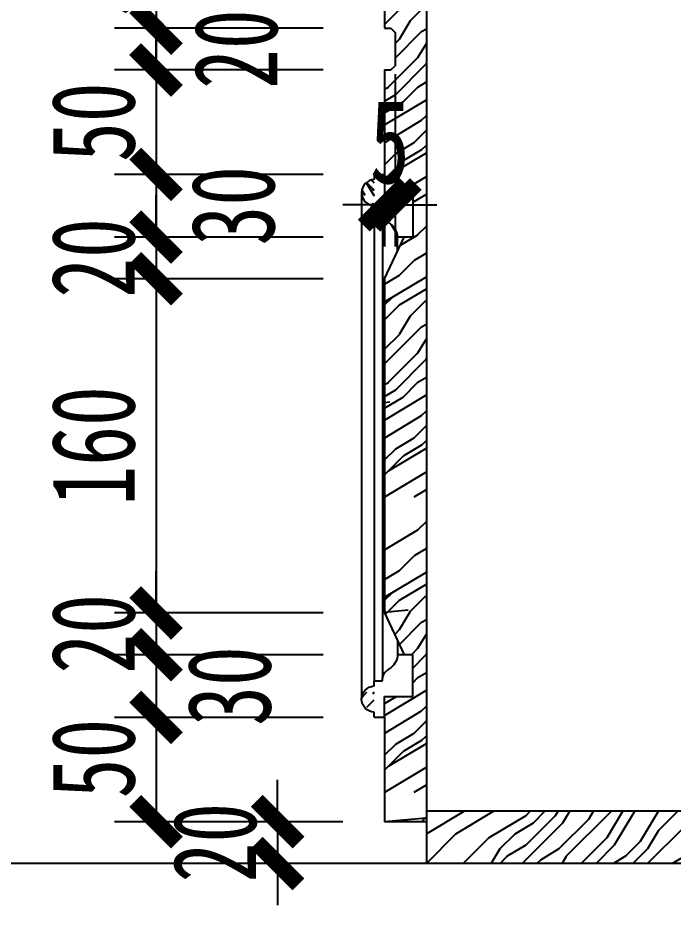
# Model space of a CAD drawing. Header units: millimetres. Extents: x 3111864 to 3154170, y -3068724 to -3044687.
# Drawn here: x 3122043.7 to 3122358, y -3061492.6 to -3061059.7 of the extents above; entities that cross this region are included whole.
import ezdxf

# ---------------------------------------------------------------- set-up
doc = ezdxf.new("R2010")
doc.units = ezdxf.units.MM
doc.header["$LTSCALE"] = 500
doc.header["$MEASUREMENT"] = 0
doc.header["$PDMODE"] = 2
doc.linetypes.add('AUDIT_D_050706142524-0', pattern=[0])
doc.layers.get('0').update_dxf_attribs({"linetype": 'CONTINUOUS'})
doc.layers.get('DEFPOINTS').update_dxf_attribs({"linetype": 'CONTINUOUS'})
for name, color, linetype in [('D-节点填充', 250, 'CONTINUOUS'), ('D-节点尺寸', 5, 'CONTINUOUS'), ('D-造型粗线', 4, 'CONTINUOUS'), ('D-造型细线', 146, 'CONTINUOUS'), ('E-立面造型线', 3, 'CONTINUOUS'), ('IDT-35Heavy', 100, 'CONTINUOUS'), ('IDT-HATCH', 250, 'AUDIT_D_050706142524-0'), ('W-尺寸', 5, 'CONTINUOUS')]:
    doc.layers.add(name, color=color, linetype=linetype)
doc.layers.add('DEFPOINTS(视图框)', color=250, linetype='CONTINUOUS', plot=False)
doc.styles.add('DIM', font='SimSun.ttf', dxfattribs={"width": 0.7})
doc.dimstyles.new('20', dxfattribs={"dimscale": 20, "dimtxt": 2, "dimasz": 1, "dimexe": 1, "dimexo": 1, "dimgap": 0.5, "dimtad": 1, "dimdec": 0, "dimzin": 0, "dimdsep": 46, "dimtxsty": 'DIM', "dimblk": 'ARCHTICK', "dimcen": 0, "dimclrd": 5, "dimclre": 5, "dimclrt": 35, "dimadec": 0, "dimazin": 0, "dimtfac": 0.5, "dimtdec": 0, "dimtix": 1, "dimtmove": 2, "dimatfit": 2, "dimldrblk": 'A', "dimfxl": 0, "dimtolj": 1, "dimtzin": 0, "dimlwd": -1, "dimlwe": -1, "dimarcsym": 0})

# ---------------------------------------------------------------- blocks, each defined once
blk = doc.blocks.new('mx11')
at = {"layer": 'IDT-HATCH'}
h = blk.add_hatch(dxfattribs=at)
h.set_pattern_fill('木纹02', color=256, scale=25, angle=45, style=0, pattern_type=2)
h.set_pattern_definition([(225, (-100996.08, -23599.03), (35.35534, -35.35534), [10, -15, 5, -20]), (225, (-101019.946, -23624.664), (35.35534, -35.35534), [10, -40]), (225, (-101014.643, -23622.897), (35.35534, -35.35534), [5, -45]), (225, (-100994.313, -23604.335), (35.35534, -35.35534), [2.5, -35, 2.5, -10]), (225, (-101004.92, -23618.477), (35.35534, -35.35534), [10, -15, 2.5, -22.5]), (225, (-100995.197, -23610.52), (35.35534, -35.35534), [7.5, -42.5]), (225, (-101003.15, -23620.245), (35.35534, -35.35534), [15, -35]), (225, (-100991.66, -23610.52), (35.35534, -35.35534), [10, -40]), (225, (-101004.92, -23625.55), (35.35534, -35.35534), [25, -25]), (225, (-100992.546, -23616.71), (35.35534, -35.35534), [5, -15, 10, -20]), (225, (-101016.41, -23642.34), (35.35534, -35.35534), [10, -40]), (225, (-101008.455, -23636.155), (35.35534, -35.35534), [5, -45]), (225, (-101000.5, -23629.97), (35.35534, -35.35534), [5, -45]), (225, (-100981.94, -23613.174), (35.35534, -35.35534), [10, -40]), (225, (-100998.733, -23631.735), (35.35534, -35.35534), [10, -40]), (225, (-100996.965, -23633.503), (35.35534, -35.35534), [10, -10, 10, -20]), (225, (-100988.126, -23628.2), (35.35534, -35.35534), [5, -25, 10, -10]), (225, (-100994.313, -23636.155), (35.35534, -35.35534), [15, -35]), (225, (-100992.546, -23637.923), (35.35534, -35.35534), [10, -40]), (225, (-100977.52, -23624.664), (35.35534, -35.35534), [15, -20, 5, -10]), (225, (-100975.75, -23626.43), (35.35534, -35.35534), [25, -25]), (225, (-100996.08, -23648.53), (35.35534, -35.35534), [5, -45]), (225, (-100984.59, -23638.807), (35.35534, -35.35534), [10, -40]), (225, (-100976.636, -23632.62), (35.35534, -35.35534), [5, -20, 5, -20]), (225, (-100972.216, -23629.97), (35.35534, -35.35534), [5, -15, 10, -20]), (225, (-100978.403, -23637.923), (35.35534, -35.35534), [5, -25, 5, -15]), (225, (-100984.59, -23645.88), (35.35534, -35.35534), [15, -35]), (225, (-100968.68, -23633.503), (35.35534, -35.35534), [10, -40]), (225, (-100985.475, -23652.065), (35.35534, -35.35534), [5, -45]), (225, (-100991.66, -23660.02), (35.35534, -35.35534), [5, -45]), (239.0362, (-101018.178, -23626.432), (-35.3553605, -35.3553154), [5.15, -201.005275]), (239.0362, (-101013.759, -23637.923), (-35.3553605, -35.3553154), [5.15, -201.005275]), (239.0362, (-100989.01, -23655.6), (-35.3553605, -35.3553154), [5.15, -201.005275]), (239.0362, (-100991.662, -23631.735), (-35.3553605, -35.3553154), [5.15, -201.005275]), (239.0362, (-100993.43, -23644.11), (-35.3553605, -35.3553154), [5.15, -201.005275]), (239.0362, (-100999.617, -23644.994), (-35.3553605, -35.3553154), [5.15, -201.005275]), (239.0362, (-100975.752, -23633.503), (-35.3553605, -35.3553154), [5.15, -201.005275]), (239.0362, (-100991.662, -23645.878), (-35.3553605, -35.3553154), [5.15, -201.005275]), (239.0362, (-101011.991, -23639.69), (-35.3553605, -35.3553154), [10.3, -195.855275]), (239.0362, (-101005.804, -23638.807), (-35.3553605, -35.3553154), [10.3, -195.855275]), (239.0362, (-101004.036, -23640.574), (-35.3553605, -35.3553154), [10.3, -195.855275]), (30.9638, (-101004.92, -23618.477), (35.3553154, 35.3553605), [5.15, -10.3, 5.15, -185.555275]), (30.9638, (-100992.546, -23616.71), (35.3553154, 35.3553605), [5.15, -201.005275]), (30.9638, (-100976.636, -23632.619), (35.3553154, 35.3553605), [10.3, -195.855275]), (59.0362, (-101019.946, -23624.664), (35.3553605, 35.3553154), [5.15, -201.005275]), (210.9638, (-101027.017, -23631.735), (-35.3553154, -35.3553605), [5.15, -201.005275]), (210.9638, (-101004.036, -23633.503), (-35.3553154, -35.3553605), [5.15, -201.005275]), (210.9638, (-101004.92, -23646.762), (-35.3553154, -35.3553605), [5.15, -201.005275]), (210.9638, (-100988.126, -23635.271), (-35.3553154, -35.3553605), [5.15, -201.005275]), (210.9638, (-100980.171, -23636.155), (-35.3553154, -35.3553605), [5.15, -201.005275]), (210.9638, (-100981.939, -23641.458), (-35.3553154, -35.3553605), [5.15, -201.005275]), (210.9638, (-100988.126, -23635.271), (-35.3553154, -35.3553605), [5.15, -201.005275]), (210.9638, (-100993.43, -23651.181), (-35.3553154, -35.3553605), [20.6, -185.555275]), (210.9638, (-100996.081, -23606.103), (-35.3553154, -35.3553605), [20.6, -185.555275]), (210.9638, (-100996.965, -23612.29), (-35.3553154, -35.3553605), [20.6, -185.555275]), (210.9638, (-100998.733, -23617.593), (-35.3553154, -35.3553605), [5.15, -10.3, 10.3, -180.405275]), (210.9638, (-100996.081, -23620.245), (-35.3553154, -35.3553605), [10.3, -10.3, 10.3, -175.255275]), (210.9638, (-100989.01, -23620.245), (-35.3553154, -35.3553605), [20.6, -185.555275]), (210.9638, (-100982.823, -23619.361), (-35.3553154, -35.3553605), [20.6, -185.555275]), (210.9638, (-100981.055, -23621.129), (-35.3553154, -35.3553605), [20.6, -185.555275]), (210.9638, (-100995.197, -23656.484), (-35.3553154, -35.3553605), [5.15, -201.005275]), (210.9638, (-100995.197, -23663.555), (-35.3553154, -35.3553605), [10.3, -195.855275]), (210.9638, (-100975.752, -23640.574), (-35.3553154, -35.3553605), [10.3, -195.855275]), (210.9638, (-101003.152, -23606.103), (-35.3553154, -35.3553605), [20.6, -185.555275]), (210.9638, (-100999.617, -23652.065), (-35.3553154, -35.3553605), [15.45, -190.705275]), (210.9638, (-101005.804, -23652.949), (-35.3553154, -35.3553605), [30.9, -175.255275])])
edge = h.paths.add_edge_path()
edge.add_line((0, 12.62), (0, -0.88))
edge = h.paths.add_edge_path()
edge.add_arc((-8.31, 8.5), 5.15, 94.9244, 139.3329, ccw=False)
edge = h.paths.add_edge_path()
edge.add_line((0, -0.87), (-20, -0.87))
edge = h.paths.add_edge_path(flags=16)
edge.add_line((-19.16, 6.49), (-20, 6.41))
edge = h.paths.add_edge_path()
edge.add_line((-20, -0.87), (-20, 6.41))
edge = h.paths.add_edge_path()
edge.add_arc((-20.34, 14.67), 8.27, 272.3636, 326.2669, ccw=False)
edge = h.paths.add_edge_path()
edge.add_arc((38.65, -25.49), 63.1, 143.7126, 145.6801)
edge = h.paths.add_edge_path()
edge.add_line((10, 12.62), (0, 12.62))
edge = h.paths.add_edge_path()
edge.add_arc((1.25, 17.37), 6.26, 2.3388, 177.6612, ccw=False)
edge = h.paths.add_edge_path()
edge.add_line((-5, 17.62), (-8.75, 17.62))
edge = h.paths.add_edge_path()
edge.add_line((-8.75, 17.62), (-8.75, 13.62))
edge = h.paths.add_edge_path()
edge.add_line((10, 17.62), (10, 12.62))
edge = h.paths.add_edge_path()
edge.add_line((10, 17.62), (7.5, 17.62))
at = {"layer": 'IDT-35Heavy'}
for p, q in [((-5, 17.62), (-7.5, 17.62)), ((-7.5, 17.62), (-7.5, 13.62)), ((10, 17.62), (7.5, 17.62)), ((10, 17.62), (10, 12.62)), ((0, 12.62), (0, -0.87)), ((10, 12.62), (0, 12.62)), ((-20, -0.87), (-20, 6.41)), ((0, -0.87), (-20, -0.87))]:
    blk.add_line(p, q, dxfattribs=at)
for centre, radius, start, end in [((1.25, 17.37), 6.26, 2.3383, 177.6617), ((-7.9, 7.63), 6.01, 86.2037, 139.2096), ((-20.33, 14.7), 8.29, 272.2828, 320.4186), ((-95.05, 67.48), 99.75, 324.4029, 325.8996)]:
    blk.add_arc(centre, radius, start, end, dxfattribs=at)
blk = doc.blocks.new('_ArchTick')
at = {"color": 0, "linetype": 'ByBlock', "const_width": 0.4}
blk.add_lwpolyline([(-0.5, -0.5), (0.5, 0.5)], dxfattribs=at)
blk = doc.blocks.new('*D1254')
at = {"layer": 'DEFPOINTS', "color": 0, "ltscale": 0.15}
for p in [(3122071.94, -3059014.58), (3121933.26, -3061464.58), (3122071.94, -3061464.58)]:
    blk.add_point(p, dxfattribs=at)
at = {"layer": 'W-尺寸', "color": 5, "ltscale": 0.15}
for p, q in [((3122013.26, -3059014.58), (3121913.26, -3059014.58)), ((3121933.26, -3059014.58), (3121933.26, -3061464.58)), ((3122013.26, -3061464.58), (3121913.26, -3061464.58))]:
    blk.add_line(p, q, dxfattribs=at)
at = {"layer": 'W-尺寸', "color": 5, "ltscale": 0.15, "xscale": 20, "yscale": 20, "zscale": 20}
for p, rotation in [((3121933.26, -3059014.58), 90), ((3121933.26, -3061464.58), 270)]:
    blk.add_blockref('_ArchTick', p, dxfattribs=dict(at, rotation=rotation))
at = {"layer": 'W-尺寸', "color": 35, "ltscale": 0.15, "insert": (3121903.26, -3060239.58), "char_height": 40, "attachment_point": 5, "rotation": 90, "style": 'DIM'}
blk.add_mtext('\\A1;2450', dxfattribs=at)
blk = doc.blocks.new('A')
for p, q in [((-1.435, 1.148), (-1.09, 1.437)), ((-1.09, 1.437), (0, 0)), ((-1.435, 1.148), (-0.369, 0)), ((-0.369, 0), (-2.127, 0)), ((-1.435, -1.148), (-0.369, 0)), ((-1.09, -1.437), (0, 0)), ((-1.435, -1.148), (-1.09, -1.437))]:
    blk.add_line(p, q)
for points in [[(-1.435, 1.148), (-1.09, 1.437), (-0.369, 0), (0, 0)], [(-1.435, -1.148), (-1.09, -1.437), (-0.369, 0), (0, 0)]]:
    blk.add_solid(points)
blk = doc.blocks.new('*D1278')
at = {"layer": 'D-节点尺寸', "color": 5, "ltscale": 0.15}
for p, q in [((3122109.86, -3061014.58), (3122109.86, -3060994.58)), ((3122189.86, -3061014.58), (3122089.86, -3061014.58)), ((3122109.86, -3061014.58), (3122109.86, -3061064.58)), ((3122189.86, -3061064.58), (3122089.86, -3061064.58)), ((3122109.86, -3061064.58), (3122109.86, -3061084.58))]:
    blk.add_line(p, q, dxfattribs=at)
at = {"layer": 'DEFPOINTS', "color": 0, "ltscale": 0.15}
for p in [(3122219.36, -3061014.58), (3122109.86, -3061064.58), (3122219.36, -3061064.58)]:
    blk.add_point(p, dxfattribs=at)
at = {"layer": 'D-节点尺寸', "color": 5, "ltscale": 0.15, "xscale": 20, "yscale": 20, "zscale": 20}
for p, rotation in [((3122109.86, -3061014.58), 270), ((3122109.86, -3061064.58), 90)]:
    blk.add_blockref('_ArchTick', p, dxfattribs=dict(at, rotation=rotation))
at = {"layer": 'D-节点尺寸', "color": 35, "ltscale": 0.15, "insert": (3122079.86, -3061039.58), "char_height": 40, "attachment_point": 5, "rotation": 90, "style": 'DIM'}
blk.add_mtext('\\A1;50', dxfattribs=at)
blk = doc.blocks.new('*D1279')
at = {"layer": 'D-节点尺寸', "color": 5, "ltscale": 0.15}
for p, q in [((3122189.86, -3061064.58), (3122089.86, -3061064.58)), ((3122109.86, -3061064.58), (3122109.86, -3061084.58)), ((3122189.86, -3061084.58), (3122089.86, -3061084.58))]:
    blk.add_line(p, q, dxfattribs=at)
at = {"layer": 'DEFPOINTS', "color": 0, "ltscale": 0.15}
for p in [(3122219.36, -3061064.58), (3122109.86, -3061084.58), (3122219.36, -3061084.58)]:
    blk.add_point(p, dxfattribs=at)
at = {"layer": 'D-节点尺寸', "color": 5, "ltscale": 0.15, "xscale": 20, "yscale": 20, "zscale": 20}
for p, rotation in [((3122109.86, -3061064.58), 90), ((3122109.86, -3061084.58), 270)]:
    blk.add_blockref('_ArchTick', p, dxfattribs=dict(at, rotation=rotation))
at = {"layer": 'D-节点尺寸', "color": 35, "ltscale": 0.15, "insert": (3122148.26, -3061074.58), "char_height": 40, "attachment_point": 5, "rotation": 90, "style": 'DIM'}
blk.add_mtext('\\A1;20', dxfattribs=at)
blk = doc.blocks.new('*D1280')
at = {"layer": 'D-节点尺寸', "color": 5, "ltscale": 0.15}
for p, q in [((3122109.86, -3061084.58), (3122109.86, -3061064.58)), ((3122189.86, -3061084.58), (3122089.86, -3061084.58)), ((3122109.86, -3061084.58), (3122109.86, -3061134.58)), ((3122189.86, -3061134.58), (3122089.86, -3061134.58)), ((3122109.86, -3061134.58), (3122109.86, -3061154.58))]:
    blk.add_line(p, q, dxfattribs=at)
at = {"layer": 'DEFPOINTS', "color": 0, "ltscale": 0.15}
for p in [(3122219.36, -3061084.58), (3122109.86, -3061134.58), (3122219.36, -3061134.58)]:
    blk.add_point(p, dxfattribs=at)
at = {"layer": 'D-节点尺寸', "color": 5, "ltscale": 0.15, "xscale": 20, "yscale": 20, "zscale": 20}
for p, rotation in [((3122109.86, -3061084.58), 270), ((3122109.86, -3061134.58), 90)]:
    blk.add_blockref('_ArchTick', p, dxfattribs=dict(at, rotation=rotation))
at = {"layer": 'D-节点尺寸', "color": 35, "ltscale": 0.15, "insert": (3122079.86, -3061109.58), "char_height": 40, "attachment_point": 5, "rotation": 90, "style": 'DIM'}
blk.add_mtext('\\A1;50', dxfattribs=at)
blk = doc.blocks.new('*D1281')
at = {"layer": 'D-节点尺寸', "color": 5, "ltscale": 0.15}
for p, q in [((3122189.86, -3061134.58), (3122089.86, -3061134.58)), ((3122109.86, -3061134.58), (3122109.86, -3061164.58)), ((3122189.86, -3061164.58), (3122089.86, -3061164.58))]:
    blk.add_line(p, q, dxfattribs=at)
at = {"layer": 'DEFPOINTS', "color": 0, "ltscale": 0.15}
for p in [(3122219.36, -3061134.58), (3122109.86, -3061164.58), (3122225.58, -3061164.58)]:
    blk.add_point(p, dxfattribs=at)
at = {"layer": 'D-节点尺寸', "color": 5, "ltscale": 0.15, "xscale": 20, "yscale": 20, "zscale": 20}
for p, rotation in [((3122109.86, -3061134.58), 90), ((3122109.86, -3061164.58), 270)]:
    blk.add_blockref('_ArchTick', p, dxfattribs=dict(at, rotation=rotation))
at = {"layer": 'D-节点尺寸', "color": 35, "ltscale": 0.15, "insert": (3122146.86, -3061149.58), "char_height": 40, "attachment_point": 5, "rotation": 90, "style": 'DIM'}
blk.add_mtext('\\A1;30', dxfattribs=at)
blk = doc.blocks.new('*D1282')
at = {"layer": 'D-节点尺寸', "color": 5, "ltscale": 0.15}
for p, q in [((3122109.86, -3061164.58), (3122109.86, -3061144.58)), ((3122189.86, -3061164.58), (3122089.86, -3061164.58)), ((3122109.86, -3061164.58), (3122109.86, -3061184.58)), ((3122189.86, -3061184.58), (3122089.86, -3061184.58)), ((3122109.86, -3061184.58), (3122109.86, -3061204.58))]:
    blk.add_line(p, q, dxfattribs=at)
at = {"layer": 'DEFPOINTS', "color": 0, "ltscale": 0.15}
for p in [(3122225.58, -3061164.58), (3122109.86, -3061184.58), (3122219.36, -3061184.58)]:
    blk.add_point(p, dxfattribs=at)
at = {"layer": 'D-节点尺寸', "color": 5, "ltscale": 0.15, "xscale": 20, "yscale": 20, "zscale": 20}
for p, rotation in [((3122109.86, -3061164.58), 270), ((3122109.86, -3061184.58), 90)]:
    blk.add_blockref('_ArchTick', p, dxfattribs=dict(at, rotation=rotation))
at = {"layer": 'D-节点尺寸', "color": 35, "ltscale": 0.15, "insert": (3122079.86, -3061174.58), "char_height": 40, "attachment_point": 5, "rotation": 90, "style": 'DIM'}
blk.add_mtext('\\A1;20', dxfattribs=at)
blk = doc.blocks.new('*D1283')
at = {"layer": 'D-节点尺寸', "color": 5, "ltscale": 0.15}
for p, q in [((3122189.86, -3061184.58), (3122089.86, -3061184.58)), ((3122109.86, -3061184.58), (3122109.86, -3061344.58)), ((3122189.86, -3061344.58), (3122089.86, -3061344.58))]:
    blk.add_line(p, q, dxfattribs=at)
at = {"layer": 'DEFPOINTS', "color": 0, "ltscale": 0.15}
for p in [(3122219.36, -3061184.58), (3122109.86, -3061344.58), (3122219.36, -3061344.58)]:
    blk.add_point(p, dxfattribs=at)
at = {"layer": 'D-节点尺寸', "color": 5, "ltscale": 0.15, "xscale": 20, "yscale": 20, "zscale": 20}
for p, rotation in [((3122109.86, -3061184.58), 90), ((3122109.86, -3061344.58), 270)]:
    blk.add_blockref('_ArchTick', p, dxfattribs=dict(at, rotation=rotation))
at = {"layer": 'D-节点尺寸', "color": 35, "ltscale": 0.15, "insert": (3122079.86, -3061264.58), "char_height": 40, "attachment_point": 5, "rotation": 90, "style": 'DIM'}
blk.add_mtext('\\A1;160', dxfattribs=at)
blk = doc.blocks.new('*D1284')
at = {"layer": 'D-节点尺寸', "color": 5, "ltscale": 0.15}
for p, q in [((3122109.86, -3061344.58), (3122109.86, -3061324.58)), ((3122189.86, -3061344.58), (3122089.86, -3061344.58)), ((3122109.86, -3061344.58), (3122109.86, -3061364.58)), ((3122189.86, -3061364.58), (3122089.86, -3061364.58)), ((3122109.86, -3061364.58), (3122109.86, -3061384.58))]:
    blk.add_line(p, q, dxfattribs=at)
at = {"layer": 'DEFPOINTS', "color": 0, "ltscale": 0.15}
for p in [(3122219.36, -3061344.58), (3122109.86, -3061364.58), (3122225.58, -3061364.58)]:
    blk.add_point(p, dxfattribs=at)
at = {"layer": 'D-节点尺寸', "color": 5, "ltscale": 0.15, "xscale": 20, "yscale": 20, "zscale": 20}
for p, rotation in [((3122109.86, -3061344.58), 270), ((3122109.86, -3061364.58), 90)]:
    blk.add_blockref('_ArchTick', p, dxfattribs=dict(at, rotation=rotation))
at = {"layer": 'D-节点尺寸', "color": 35, "ltscale": 0.15, "insert": (3122079.86, -3061354.58), "char_height": 40, "attachment_point": 5, "rotation": 90, "style": 'DIM'}
blk.add_mtext('\\A1;20', dxfattribs=at)
blk = doc.blocks.new('*D1285')
at = {"layer": 'D-节点尺寸', "color": 5, "ltscale": 0.15}
for p, q in [((3122189.86, -3061364.58), (3122089.86, -3061364.58)), ((3122109.86, -3061364.58), (3122109.86, -3061394.58)), ((3122189.86, -3061394.58), (3122089.86, -3061394.58))]:
    blk.add_line(p, q, dxfattribs=at)
at = {"layer": 'DEFPOINTS', "color": 0, "ltscale": 0.15}
for p in [(3122225.58, -3061364.58), (3122109.86, -3061394.58), (3122219.36, -3061394.58)]:
    blk.add_point(p, dxfattribs=at)
at = {"layer": 'D-节点尺寸', "color": 5, "ltscale": 0.15, "xscale": 20, "yscale": 20, "zscale": 20}
for p, rotation in [((3122109.86, -3061364.58), 90), ((3122109.86, -3061394.58), 270)]:
    blk.add_blockref('_ArchTick', p, dxfattribs=dict(at, rotation=rotation))
at = {"layer": 'D-节点尺寸', "color": 35, "ltscale": 0.15, "insert": (3122145.06, -3061379.58), "char_height": 40, "attachment_point": 5, "rotation": 90, "style": 'DIM'}
blk.add_mtext('\\A1;30', dxfattribs=at)
blk = doc.blocks.new('*D1286')
at = {"layer": 'D-节点尺寸', "color": 5, "ltscale": 0.15}
for p, q in [((3122189.86, -3061394.58), (3122089.86, -3061394.58)), ((3122109.86, -3061394.58), (3122109.86, -3061444.58)), ((3122189.86, -3061444.58), (3122089.86, -3061444.58))]:
    blk.add_line(p, q, dxfattribs=at)
at = {"layer": 'DEFPOINTS', "color": 0, "ltscale": 0.15}
for p in [(3122219.36, -3061394.58), (3122109.86, -3061444.58), (3122219.36, -3061444.58)]:
    blk.add_point(p, dxfattribs=at)
at = {"layer": 'D-节点尺寸', "color": 5, "ltscale": 0.15, "xscale": 20, "yscale": 20, "zscale": 20}
for p, rotation in [((3122109.86, -3061394.58), 90), ((3122109.86, -3061444.58), 270)]:
    blk.add_blockref('_ArchTick', p, dxfattribs=dict(at, rotation=rotation))
at = {"layer": 'D-节点尺寸', "color": 35, "ltscale": 0.15, "insert": (3122079.86, -3061414.32), "char_height": 40, "attachment_point": 5, "rotation": 90, "style": 'DIM'}
blk.add_mtext('\\A1;50', dxfattribs=at)
blk = doc.blocks.new('*D1287')
at = {"layer": 'D-节点尺寸', "color": 5, "ltscale": 0.15}
for p, q in [((3122168.11, -3061444.58), (3122168.11, -3061424.58)), ((3122199.36, -3061444.58), (3122148.11, -3061444.58)), ((3122168.11, -3061444.58), (3122168.11, -3061464.58)), ((3122231.11, -3061464.58), (3122148.11, -3061464.58)), ((3122168.11, -3061464.58), (3122168.11, -3061484.58))]:
    blk.add_line(p, q, dxfattribs=at)
at = {"layer": 'DEFPOINTS', "color": 0, "ltscale": 0.15}
for p in [(3122219.36, -3061444.58), (3122168.11, -3061464.58), (3122251.11, -3061464.58)]:
    blk.add_point(p, dxfattribs=at)
at = {"layer": 'D-节点尺寸', "color": 5, "ltscale": 0.15, "xscale": 20, "yscale": 20, "zscale": 20}
for p, rotation in [((3122168.11, -3061444.58), 270), ((3122168.11, -3061464.58), 90)]:
    blk.add_blockref('_ArchTick', p, dxfattribs=dict(at, rotation=rotation))
at = {"layer": 'D-节点尺寸', "color": 35, "ltscale": 0.15, "insert": (3122138.11, -3061454.58), "char_height": 40, "attachment_point": 5, "rotation": 90, "style": 'DIM'}
blk.add_mtext('\\A1;20', dxfattribs=at)
blk = doc.blocks.new('*D1288')
at = {"layer": 'D-节点尺寸', "color": 5, "ltscale": 0.15}
for p, q in [((3122089.46, -3059747.08), (3121989.46, -3059747.08)), ((3122009.46, -3059747.08), (3122009.46, -3061464.58)), ((3122089.46, -3061464.58), (3121989.46, -3061464.58))]:
    blk.add_line(p, q, dxfattribs=at)
at = {"layer": 'DEFPOINTS', "color": 0, "ltscale": 0.15}
for p in [(3122219.36, -3059747.08), (3122009.46, -3061464.58), (3122239.36, -3061464.58)]:
    blk.add_point(p, dxfattribs=at)
at = {"layer": 'D-节点尺寸', "color": 5, "ltscale": 0.15, "xscale": 20, "yscale": 20, "zscale": 20}
for p, rotation in [((3122009.46, -3059747.08), 90), ((3122009.46, -3061464.58), 270)]:
    blk.add_blockref('_ArchTick', p, dxfattribs=dict(at, rotation=rotation))
at = {"layer": 'D-节点尺寸', "color": 35, "ltscale": 0.15, "insert": (3121979.46, -3060605.83), "char_height": 40, "attachment_point": 5, "rotation": 90, "style": 'DIM'}
blk.add_mtext('\\A1;1718', dxfattribs=at)
blk = doc.blocks.new('*D1290')
at = {"layer": 'D-节点填充', "color": 5, "ltscale": 0.15}
for p, q in [((3122219.36, -3061653.96), (3122219.36, -3061753.96)), ((3122239.36, -3061653.96), (3122239.36, -3061753.96)), ((3122219.36, -3061733.96), (3122199.36, -3061733.96)), ((3122219.36, -3061733.96), (3122239.36, -3061733.96)), ((3122239.36, -3061733.96), (3122259.36, -3061733.96))]:
    blk.add_line(p, q, dxfattribs=at)
at = {"layer": 'DEFPOINTS', "color": 0, "ltscale": 0.15}
for p in [(3122219.36, -3061468.18), (3122239.36, -3061468.18), (3122239.36, -3061733.96)]:
    blk.add_point(p, dxfattribs=at)
at = {"layer": 'D-节点填充', "color": 5, "ltscale": 0.15, "xscale": 20, "yscale": 20, "zscale": 20}
blk.add_blockref('_ArchTick', (3122219.36, -3061733.96), dxfattribs=at)
at = {"layer": 'D-节点填充', "color": 5, "ltscale": 0.15, "xscale": 20, "yscale": 20, "zscale": 20, "rotation": 180}
blk.add_blockref('_ArchTick', (3122239.36, -3061733.96), dxfattribs=at)
at = {"layer": 'D-节点填充', "color": 35, "ltscale": 0.15, "insert": (3122229.36, -3061703.96), "char_height": 40, "attachment_point": 5, "style": 'DIM'}
blk.add_mtext('\\A1;20', dxfattribs=at)
blk = doc.blocks.new('*D1291')
at = {"layer": 'D-节点尺寸', "color": 5, "ltscale": 0.15}
for p, q in [((3122219.36, -3061084.58), (3122219.36, -3061169.15)), ((3122224.36, -3061086.58), (3122224.36, -3061169.15)), ((3122219.36, -3061149.15), (3122199.36, -3061149.15)), ((3122219.36, -3061149.15), (3122224.36, -3061149.15)), ((3122224.36, -3061149.15), (3122244.36, -3061149.15))]:
    blk.add_line(p, q, dxfattribs=at)
at = {"layer": 'DEFPOINTS', "color": 0, "ltscale": 0.15}
for p in [(3122219.36, -3061064.58), (3122224.36, -3061066.58), (3122224.36, -3061149.15)]:
    blk.add_point(p, dxfattribs=at)
at = {"layer": 'D-节点尺寸', "color": 5, "ltscale": 0.15, "xscale": 20, "yscale": 20, "zscale": 20}
blk.add_blockref('_ArchTick', (3122219.36, -3061149.15), dxfattribs=at)
at = {"layer": 'D-节点尺寸', "color": 5, "ltscale": 0.15, "xscale": 20, "yscale": 20, "zscale": 20, "rotation": 180}
blk.add_blockref('_ArchTick', (3122224.36, -3061149.15), dxfattribs=at)
at = {"layer": 'D-节点尺寸', "color": 35, "ltscale": 0.15, "insert": (3122221.86, -3061119.15), "char_height": 40, "attachment_point": 5, "style": 'DIM'}
blk.add_mtext('\\A1;5', dxfattribs=at)
blk = doc.blocks.new('*D1263')
at = {"layer": 'D-节点填充', "color": 5, "ltscale": 0.15}
for p, q in [((3122239.36, -3061653.96), (3122239.36, -3061753.96)), ((3122799.36, -3061653.96), (3122799.36, -3061753.96)), ((3122239.36, -3061733.96), (3122799.36, -3061733.96))]:
    blk.add_line(p, q, dxfattribs=at)
at = {"layer": 'DEFPOINTS', "color": 0, "ltscale": 0.15}
for p in [(3122799.36, -3061463.18), (3122239.36, -3061468.18), (3122799.36, -3061733.96)]:
    blk.add_point(p, dxfattribs=at)
at = {"layer": 'D-节点填充', "color": 5, "ltscale": 0.15, "xscale": 20, "yscale": 20, "zscale": 20, "rotation": 180}
blk.add_blockref('_ArchTick', (3122239.36, -3061733.96), dxfattribs=at)
at = {"layer": 'D-节点填充', "color": 5, "ltscale": 0.15, "xscale": 20, "yscale": 20, "zscale": 20}
blk.add_blockref('_ArchTick', (3122799.36, -3061733.96), dxfattribs=at)
at = {"layer": 'D-节点填充', "color": 35, "ltscale": 0.15, "insert": (3122519.36, -3061703.96), "char_height": 40, "attachment_point": 5, "style": 'DIM'}
blk.add_mtext('\\A1;560', dxfattribs=at)

msp = doc.modelspace()

# ---------------------------------------------------------------- hatches: boundary and pattern name
at = {"layer": 'D-节点填充', "ltscale": 0.15}
h = msp.add_hatch(dxfattribs=at)
h.set_pattern_fill('FB木纹中SC300', color=256, scale=100, angle=45, style=0, pattern_type=2)
h.set_pattern_definition([(45, (3122799.36, -3061439.58), (-70.7107, 70.7107), [20, -30, 10, -40]), (45, (3122847.09, -3061388.31), (-70.7107, 70.7107), [20, -80]), (45, (3122836.49, -3061391.85), (-70.7107, 70.7107), [10, -90]), (45, (3122795.83, -3061428.97), (-70.7107, 70.7107), [5, -70, 5, -20]), (45, (3122817.04, -3061400.69), (-70.7107, 70.7107), [20, -30, 5, -45]), (45, (3122797.6, -3061416.6), (-70.7107, 70.7107), [15, -85]), (45, (3122813.51, -3061397.15), (-70.7107, 70.7107), [30, -70]), (45, (3122790.53, -3061416.6), (-70.7107, 70.7107), [20, -80]), (45, (3122817.04, -3061386.54), (-70.7107, 70.7107), [50, -50]), (45, (3122792.29, -3061404.22), (-70.7107, 70.7107), [10, -30, 20, -40]), (45, (3122840.02, -3061352.96), (-70.7107, 70.7107), [20, -80]), (45, (3122824.11, -3061365.33), (-70.7107, 70.7107), [10, -90]), (45, (3122808.2, -3061377.71), (-70.7107, 70.7107), [10, -90]), (45, (3122771.08, -3061411.29), (-70.7107, 70.7107), [20, -80]), (45, (3122804.67, -3061374.17), (-70.7107, 70.7107), [20, -80]), (45, (3122801.13, -3061370.63), (-70.7107, 70.7107), [20, -20, 20, -40]), (45, (3122783.46, -3061381.24), (-70.7107, 70.7107), [10, -50, 20, -20]), (45, (3122795.83, -3061365.33), (-70.7107, 70.7107), [30, -70]), (45, (3122792.29, -3061361.8), (-70.7107, 70.7107), [20, -80]), (45, (3122762.24, -3061388.31), (-70.7107, 70.7107), [30, -40, 10, -20]), (45, (3122758.71, -3061384.78), (-70.7107, 70.7107), [50, -50]), (45, (3122799.36, -3061340.58), (-70.7107, 70.7107), [10, -90]), (45, (3122776.38, -3061360.03), (-70.7107, 70.7107), [20, -80]), (45, (3122760.47, -3061372.4), (-70.7107, 70.7107), [10, -40, 10, -40]), (45, (3122751.64, -3061377.71), (-70.7107, 70.7107), [10, -30, 20, -40]), (45, (3122764.01, -3061361.8), (-70.7107, 70.7107), [10, -50, 10, -30]), (45, (3122776.38, -3061345.89), (-70.7107, 70.7107), [30, -70]), (45, (3122744.56, -3061370.63), (-70.7107, 70.7107), [20, -80]), (45, (3122778.15, -3061333.51), (-70.7107, 70.7107), [10, -90]), (45, (3122790.53, -3061317.6), (-70.7107, 70.7107), [10, -90]), (59.0362, (3122843.56, -3061384.777), (70.71068, 70.71068), [10.3, -402.0106]), (59.0362, (3122834.72, -3061361.796), (70.71068, 70.71068), [10.3, -402.0106]), (59.0362, (3122785.223, -3061326.44), (70.71068, 70.71068), [10.3, -402.0106]), (59.0362, (3122790.526, -3061374.17), (70.71068, 70.71068), [10.3, -402.0106]), (59.0362, (3122794.062, -3061349.421), (70.71068, 70.71068), [10.3, -402.0106]), (59.0362, (3122806.436, -3061347.654), (70.71068, 70.71068), [10.3, -402.0106]), (59.0362, (3122758.706, -3061370.635), (70.71068, 70.71068), [10.3, -402.0106]), (59.0362, (3122790.526, -3061345.886), (70.71068, 70.71068), [10.3, -402.0106]), (59.0362, (3122831.185, -3061358.26), (70.71068, 70.71068), [20.6, -391.7106]), (59.0362, (3122818.81, -3061360.028), (70.71068, 70.71068), [20.6, -391.7106]), (59.0362, (3122815.275, -3061356.492), (70.71068, 70.71068), [20.6, -391.7106]), (210.9638, (3122817.043, -3061400.687), (-70.71068, -70.71068), [10.3, -20.6, 10.3, -371.1106]), (210.9638, (3122792.294, -3061404.222), (-70.71068, -70.71068), [10.3, -402.0106]), (210.9638, (3122760.474, -3061372.402), (-70.71068, -70.71068), [20.6, -391.7106]), (239.0362, (3122847.095, -3061388.312), (-70.71068, -70.71068), [10.3, -402.0106]), (30.9638, (3122861.237, -3061374.17), (70.71068, 70.71068), [10.3, -402.0106]), (30.9638, (3122815.275, -3061370.635), (70.71068, 70.71068), [10.3, -402.0106]), (30.9638, (3122817.043, -3061344.118), (70.71068, 70.71068), [10.3, -402.0106]), (30.9638, (3122783.455, -3061367.1), (70.71068, 70.71068), [10.3, -402.0106]), (30.9638, (3122767.545, -3061365.331), (70.71068, 70.71068), [10.3, -402.0106]), (30.9638, (3122771.08, -3061354.725), (70.71068, 70.71068), [10.3, -402.0106]), (30.9638, (3122783.455, -3061367.1), (70.71068, 70.71068), [10.3, -402.0106]), (30.9638, (3122794.062, -3061335.28), (70.71068, 70.71068), [41.2, -371.1106]), (30.9638, (3122799.365, -3061425.435), (70.71068, 70.71068), [41.2, -371.1106]), (30.9638, (3122801.133, -3061413.06), (70.71068, 70.71068), [41.2, -371.1106]), (30.9638, (3122804.668, -3061402.454), (70.71068, 70.71068), [10.3, -20.6, 20.6, -360.8106]), (30.9638, (3122799.365, -3061397.15), (70.71068, 70.71068), [20.6, -20.6, 20.6, -350.5106]), (30.9638, (3122785.223, -3061397.15), (70.71068, 70.71068), [41.2, -371.1106]), (30.9638, (3122772.848, -3061398.92), (70.71068, 70.71068), [41.2, -371.1106]), (30.9638, (3122769.313, -3061395.383), (70.71068, 70.71068), [41.2, -371.1106]), (30.9638, (3122797.597, -3061324.673), (70.71068, 70.71068), [10.3, -402.0106]), (30.9638, (3122797.597, -3061310.53), (70.71066, 70.7107), [20.6, -391.7106]), (30.9638, (3122758.706, -3061356.492), (70.71066, 70.7107), [20.6, -391.7106]), (30.9638, (3122813.507, -3061425.435), (70.71068, 70.71068), [41.2, -371.1106]), (30.9638, (3122806.436, -3061333.511), (70.71068, 70.71068), [30.9, -381.4106]), (30.9638, (3122818.81, -3061331.744), (70.71068, 70.71068), [61.8, -350.5106])])
h.paths.add_polyline_path([(3122239.365, -3059097.577), (3122219.365, -3059097.577), (3122219.365, -3059174.577), (3122232.865, -3059174.577), (3122232.865, -3059194.577), (3122227.577, -3059194.577), (3122219.365, -3059214.577), (3122219.365, -3059644.577), (3122228.783, -3059664.577), (3122232.865, -3059664.577), (3122232.865, -3059684.577), (3122219.365, -3059684.577), (3122219.365, -3059747.077), (3122239.365, -3059747.077)])
h.paths.add_polyline_path([(3122244.365, -3059084.577), (3122219.365, -3059084.577), (3122219.365, -3059094.577), (3122244.365, -3059094.577)])
edge = h.paths.add_edge_path()
edge.add_line((3122226.365, -3059014.577), (3122189.365, -3059014.577))
edge.add_line((3122189.365, -3059014.577), (3122189.365, -3059024.577))
edge.add_line((3122189.365, -3059024.577), (3122195.365, -3059024.577))
edge.add_line((3122195.365, -3059024.577), (3122195.365, -3059029.577))
edge.add_line((3122195.365, -3059029.577), (3122201.365, -3059029.577))
edge.add_line((3122201.365, -3059029.577), (3122201.365, -3059044.577))
edge.add_arc((3122226.325, -3059045.798), 24.99, 177.20001, 220.64927)
edge.add_arc((3122188.405, -3059078.357), 24.99, -2.79999, 40.64927, ccw=False)
edge.add_line((3122213.365, -3059079.577), (3122213.365, -3059084.577))
edge.add_line((3122213.365, -3059084.577), (3122219.365, -3059084.577))
edge.add_line((3122219.365, -3059084.577), (3122226.365, -3059084.577))
edge.add_line((3122226.365, -3059084.577), (3122226.365, -3059014.577))
h.paths.add_polyline_path([(3122799.365, -3059094.577), (3122789.365, -3059094.577), (3122239.365, -3059094.577), (3122239.365, -3059119.577), (3122799.365, -3059119.577)])
h.paths.add_polyline_path([(3122799.365, -3061439.577), (3122819.365, -3061439.577), (3122819.365, -3059094.577), (3122799.365, -3059094.577)])
h.paths.add_polyline_path([(3122259.365, -3059409.577), (3122799.365, -3059409.577), (3122799.365, -3059429.577), (3122259.365, -3059429.577)])
h.paths.add_polyline_path([(3122239.365, -3059722.077), (3122799.365, -3059722.077), (3122799.365, -3059747.077), (3122239.365, -3059747.077)])
h = msp.add_hatch(dxfattribs=at)
h.set_pattern_fill('PANEL', color=256, scale=100, angle=45, style=0, pattern_type=2)
h.set_pattern_definition([(5, (3122219.36, -3061444.58), (-8.716, 99.62), [20, -30, 10, -40]), (45, (3122267.09, -3061393.31), (-70.711, 70.711), [20, -80]), (45, (3122256.49, -3061396.85), (-70.711, 70.711), [10, -90]), (45, (3122215.83, -3061433.97), (-70.711, 70.711), [5, -70, 5, -20]), (45, (3122237.04, -3061405.69), (-70.711, 70.711), [20, -30, 5, -45]), (45, (3122217.6, -3061421.6), (-70.711, 70.711), [15, -85]), (45, (3122233.51, -3061402.15), (-70.711, 70.711), [30, -70]), (45, (3122210.53, -3061421.6), (-70.711, 70.711), [20, -80]), (45, (3122237.04, -3061391.54), (-70.711, 70.711), [50, -50]), (45, (3122212.29, -3061409.22), (-70.711, 70.711), [10, -30, 20, -40]), (45, (3122260.02, -3061357.96), (-70.711, 70.711), [20, -80]), (45, (3122244.11, -3061370.33), (-70.711, 70.711), [10, -90]), (45, (3122228.2, -3061382.71), (-70.711, 70.711), [10, -90]), (45, (3122191.08, -3061416.29), (-70.711, 70.711), [20, -80]), (45, (3122224.67, -3061379.17), (-70.711, 70.711), [20, -80]), (45, (3122221.13, -3061375.63), (-70.711, 70.711), [20, -20, 20, -40]), (45, (3122203.46, -3061386.24), (-70.711, 70.711), [10, -50, 20, -20]), (45, (3122215.83, -3061370.33), (-70.711, 70.711), [30, -70]), (45, (3122212.29, -3061366.8), (-70.711, 70.711), [20, -80]), (45, (3122182.24, -3061393.31), (-70.711, 70.711), [30, -40, 10, -20]), (45, (3122178.71, -3061389.78), (-70.711, 70.711), [50, -50]), (45, (3122219.36, -3061345.58), (-70.711, 70.711), [10, -90]), (45, (3122196.38, -3061365.03), (-70.711, 70.711), [20, -80]), (45, (3122180.47, -3061377.4), (-70.711, 70.711), [10, -40, 10, -40]), (45, (3122171.64, -3061382.71), (-70.711, 70.711), [10, -30, 20, -40]), (45, (3122184.01, -3061366.8), (-70.711, 70.711), [10, -50, 10, -30]), (45, (3122196.38, -3061350.89), (-70.711, 70.711), [30, -70]), (45, (3122164.56, -3061375.63), (-70.711, 70.711), [20, -80]), (45, (3122198.15, -3061338.51), (-70.711, 70.711), [10, -90]), (45, (3122210.53, -3061322.6), (-70.711, 70.711), [10, -90]), (59.0362, (3122263.56, -3061389.777), (70.7107, 70.7107), [10.3, -402.0106]), (59.0362, (3122254.72, -3061366.796), (70.7107, 70.7107), [10.3, -402.0106]), (59.0362, (3122205.223, -3061331.44), (70.7107, 70.7107), [10.3, -402.0106]), (59.0362, (3122210.526, -3061379.17), (70.7107, 70.7107), [10.3, -402.0106]), (59.0362, (3122214.062, -3061354.421), (70.7107, 70.7107), [10.3, -402.0106]), (59.0362, (3122226.436, -3061352.654), (70.7107, 70.7107), [10.3, -402.0106]), (59.0362, (3122178.706, -3061375.635), (70.7107, 70.7107), [10.3, -402.0106]), (59.0362, (3122210.526, -3061350.886), (70.7107, 70.7107), [10.3, -402.0106]), (59.0362, (3122251.185, -3061363.26), (70.7107, 70.7107), [20.6, -391.7106]), (59.0362, (3122238.81, -3061365.028), (70.7107, 70.7107), [20.6, -391.7106]), (59.0362, (3122235.275, -3061361.492), (70.7107, 70.7107), [20.6, -391.7106]), (210.9638, (3122237.043, -3061405.687), (-70.7107, -70.7107), [10.3, -20.6, 10.3, -371.1106]), (210.9638, (3122212.294, -3061409.222), (-70.7107, -70.7107), [10.3, -402.0106]), (210.9638, (3122180.474, -3061377.402), (-70.7107, -70.7107), [20.6, -391.7106]), (239.0362, (3122267.095, -3061393.312), (-70.7107, -70.7107), [10.3, -402.0106]), (30.9638, (3122281.237, -3061379.17), (70.7107, 70.7107), [10.3, -402.0106]), (30.9638, (3122235.275, -3061375.635), (70.7107, 70.7107), [10.3, -402.0106]), (30.9638, (3122237.043, -3061349.118), (70.7107, 70.7107), [10.3, -402.0106]), (30.9638, (3122203.455, -3061372.1), (70.7107, 70.7107), [10.3, -402.0106]), (30.9638, (3122187.545, -3061370.331), (70.7107, 70.7107), [10.3, -402.0106]), (30.9638, (3122191.08, -3061359.725), (70.7107, 70.7107), [10.3, -402.0106]), (30.9638, (3122203.455, -3061372.1), (70.7107, 70.7107), [10.3, -402.0106]), (30.9638, (3122214.062, -3061340.28), (70.7107, 70.7107), [41.2, -371.1106]), (30.9638, (3122219.365, -3061430.435), (70.7107, 70.7107), [41.2, -371.1106]), (30.9638, (3122221.133, -3061418.06), (70.7107, 70.7107), [41.2, -371.1106]), (30.9638, (3122224.668, -3061407.454), (70.7107, 70.7107), [10.3, -20.6, 20.6, -360.8106]), (30.9638, (3122219.365, -3061402.15), (70.7107, 70.7107), [20.6, -20.6, 20.6, -350.5106]), (30.9638, (3122205.223, -3061402.15), (70.7107, 70.7107), [41.2, -371.1106]), (30.9638, (3122192.848, -3061403.92), (70.7107, 70.7107), [41.2, -371.1106]), (30.9638, (3122189.313, -3061400.383), (70.7107, 70.7107), [41.2, -371.1106]), (30.9638, (3122217.597, -3061329.673), (70.7107, 70.7107), [10.3, -402.0106]), (30.9638, (3122217.597, -3061315.53), (70.7107, 70.7107), [20.6, -391.7106]), (30.9638, (3122178.706, -3061361.492), (70.7107, 70.7107), [20.6, -391.7106]), (30.9638, (3122233.507, -3061430.435), (70.7107, 70.7107), [41.2, -371.1106]), (30.9638, (3122226.436, -3061338.511), (70.7107, 70.7107), [30.9, -381.4106]), (30.9638, (3122238.81, -3061336.744), (70.7107, 70.7107), [61.8, -350.5106])])
h.paths.add_polyline_path([(3122239.365, -3060584.577), (3122219.365, -3060584.577), (3122219.365, -3060964.577), (3122228.783, -3060984.577), (3122232.865, -3060984.577), (3122232.865, -3061004.577), (3122219.365, -3061004.577), (3122219.365, -3061014.577), (3122219.365, -3061064.577), (3122222.365, -3061064.577), (3122224.365, -3061066.577), (3122224.365, -3061082.577), (3122222.365, -3061084.577), (3122219.365, -3061084.577), (3122219.365, -3061144.577), (3122232.865, -3061144.577), (3122232.865, -3061164.577), (3122228.783, -3061164.577), (3122219.365, -3061184.577), (3122219.365, -3061344.577), (3122228.783, -3061364.577), (3122232.865, -3061364.577), (3122232.865, -3061384.577), (3122219.365, -3061384.577), (3122219.365, -3061394.577), (3122219.365, -3061444.577), (3122239.365, -3061444.577)])
at = {"layer": 'DEFPOINTS(视图框)', "ltscale": 100}
h = msp.add_hatch(dxfattribs=at)
h.set_pattern_fill('FB木纹中SC300', color=251, scale=25, angle=45, style=0, pattern_type=2)
h.set_pattern_definition([(45, (3122239.36, -3061464.58), (-70.71, 70.71), [20, -30, 10, -40]), (45, (3122287.09, -3061413.31), (-70.71, 70.71), [20, -80]), (45, (3122276.49, -3061416.85), (-70.71, 70.71), [10, -90]), (45, (3122235.83, -3061453.97), (-70.71, 70.71), [5, -70, 5, -20]), (45, (3122257.04, -3061425.69), (-70.71, 70.71), [20, -30, 5, -45]), (45, (3122237.6, -3061441.6), (-70.71, 70.71), [15, -85]), (45, (3122253.51, -3061422.15), (-70.71, 70.71), [30, -70]), (45, (3122230.53, -3061441.6), (-70.71, 70.71), [20, -80]), (45, (3122257.04, -3061411.54), (-70.71, 70.71), [50, -50]), (45, (3122232.29, -3061429.22), (-70.71, 70.71), [10, -30, 20, -40]), (45, (3122280.02, -3061377.96), (-70.71, 70.71), [20, -80]), (45, (3122264.11, -3061390.33), (-70.71, 70.71), [10, -90]), (45, (3122248.2, -3061402.71), (-70.71, 70.71), [10, -90]), (45, (3122211.08, -3061436.29), (-70.71, 70.71), [20, -80]), (45, (3122244.67, -3061399.17), (-70.71, 70.71), [20, -80]), (45, (3122241.13, -3061395.63), (-70.71, 70.71), [20, -20, 20, -40]), (45, (3122223.46, -3061406.24), (-70.71, 70.71), [10, -50, 20, -20]), (45, (3122235.83, -3061390.33), (-70.71, 70.71), [30, -70]), (45, (3122232.29, -3061386.8), (-70.71, 70.71), [20, -80]), (45, (3122202.24, -3061413.31), (-70.71, 70.71), [30, -40, 10, -20]), (45, (3122198.71, -3061409.78), (-70.71, 70.71), [50, -50]), (45, (3122239.36, -3061365.58), (-70.71, 70.71), [10, -90]), (45, (3122216.38, -3061385.03), (-70.71, 70.71), [20, -80]), (45, (3122200.47, -3061397.4), (-70.71, 70.71), [10, -40, 10, -40]), (45, (3122191.64, -3061402.71), (-70.71, 70.71), [10, -30, 20, -40]), (45, (3122204.01, -3061386.8), (-70.71, 70.71), [10, -50, 10, -30]), (45, (3122216.38, -3061370.89), (-70.71, 70.71), [30, -70]), (45, (3122184.56, -3061395.63), (-70.71, 70.71), [20, -80]), (45, (3122218.15, -3061358.51), (-70.71, 70.71), [10, -90]), (45, (3122230.53, -3061342.6), (-70.71, 70.71), [10, -90]), (59.036, (3122283.56, -3061409.777), (70.7107, 70.7107), [10.3, -402.011]), (59.036, (3122274.72, -3061386.796), (70.7107, 70.7107), [10.3, -402.011]), (59.0362, (3122225.223, -3061351.44), (70.7107, 70.7107), [10.3, -402.011]), (59.0362, (3122230.526, -3061399.17), (70.7107, 70.7107), [10.3, -402.011]), (59.0362, (3122234.062, -3061374.421), (70.7107, 70.7107), [10.3, -402.011]), (59.0362, (3122246.436, -3061372.654), (70.7107, 70.7107), [10.3, -402.011]), (59.0362, (3122198.706, -3061395.635), (70.7107, 70.7107), [10.3, -402.011]), (59.0362, (3122230.526, -3061370.886), (70.7107, 70.7107), [10.3, -402.011]), (59.036, (3122271.185, -3061383.26), (70.7107, 70.7107), [20.6, -391.711]), (59.036, (3122258.81, -3061385.028), (70.7107, 70.7107), [20.6, -391.711]), (59.036, (3122255.275, -3061381.492), (70.7107, 70.7107), [20.6, -391.711]), (210.964, (3122257.043, -3061425.687), (-70.7107, -70.7107), [10.3, -20.6, 10.3, -371.1106]), (210.9638, (3122232.294, -3061429.222), (-70.7107, -70.7107), [10.3, -402.011]), (210.9638, (3122200.474, -3061397.402), (-70.7107, -70.7107), [20.6, -391.711]), (239.036, (3122287.095, -3061413.312), (-70.7107, -70.7107), [10.3, -402.011]), (30.964, (3122301.237, -3061399.17), (70.7107, 70.7107), [10.3, -402.011]), (30.964, (3122255.275, -3061395.635), (70.7107, 70.7107), [10.3, -402.011]), (30.964, (3122257.043, -3061369.118), (70.7107, 70.7107), [10.3, -402.011]), (30.9638, (3122223.455, -3061392.1), (70.7107, 70.7107), [10.3, -402.011]), (30.9638, (3122207.545, -3061390.331), (70.7107, 70.7107), [10.3, -402.011]), (30.9638, (3122211.08, -3061379.725), (70.7107, 70.7107), [10.3, -402.011]), (30.9638, (3122223.455, -3061392.1), (70.7107, 70.7107), [10.3, -402.011]), (30.9638, (3122234.062, -3061360.28), (70.7107, 70.7107), [41.2, -371.111]), (30.9638, (3122239.365, -3061450.435), (70.7107, 70.7107), [41.2, -371.111]), (30.9638, (3122241.133, -3061438.06), (70.7107, 70.7107), [41.2, -371.111]), (30.9638, (3122244.668, -3061427.454), (70.7107, 70.7107), [10.3, -20.6, 20.6, -360.8106]), (30.9638, (3122239.365, -3061422.15), (70.7107, 70.7107), [20.6, -20.6, 20.6, -350.5106]), (30.9638, (3122225.223, -3061422.15), (70.7107, 70.7107), [41.2, -371.111]), (30.9638, (3122212.848, -3061423.92), (70.7107, 70.7107), [41.2, -371.111]), (30.9638, (3122209.313, -3061420.383), (70.7107, 70.7107), [41.2, -371.111]), (30.9638, (3122237.597, -3061349.673), (70.7107, 70.7107), [10.3, -402.011]), (30.964, (3122237.597, -3061335.53), (70.7107, 70.7107), [20.6, -391.711]), (30.9638, (3122198.706, -3061381.492), (70.7107, 70.7107), [20.6, -391.711]), (30.964, (3122253.507, -3061450.435), (70.7107, 70.7107), [41.2, -371.111]), (30.9638, (3122246.436, -3061358.511), (70.7107, 70.7107), [30.9, -381.411]), (30.964, (3122258.81, -3061356.744), (70.7107, 70.7107), [61.8, -350.511])])
h.paths.add_polyline_path([(3122819.365, -3061439.577), (3122239.365, -3061439.577), (3122239.365, -3061464.577), (3122819.365, -3061464.577)])

# ---------------------------------------------------------------- linework, layer by layer
at = {"layer": 'D-造型粗线', "ltscale": 0.15}
msp.add_line((3122819.365, -3061464.577), (3121682.865, -3061464.577), dxfattribs=at)
at = {"layer": 'D-造型细线', "color": 251}
for p, q in [((3122208.365, -3061143.327), (3122208.365, -3061385.827)), ((3122214.365, -3061153.327), (3122214.365, -3061377.077)), ((3122218.365, -3061153.327), (3122218.365, -3061375.827)), ((3122225.577, -3061171.387), (3122225.577, -3061164.577)), ((3122225.577, -3061357.768), (3122225.577, -3061364.577))]:
    msp.add_line(p, q, dxfattribs=at)
at = {"layer": 'E-立面造型线', "ltscale": 0.15}
for p, q in [((3122239.365, -3059094.577), (3122239.365, -3061464.577)), ((3122219.365, -3061014.577), (3122219.365, -3061064.577)), ((3122219.365, -3061064.577), (3122222.365, -3061064.577)), ((3122222.365, -3061064.577), (3122224.365, -3061066.577)), ((3122224.365, -3061066.577), (3122224.365, -3061082.577)), ((3122219.365, -3061084.577), (3122219.365, -3061144.577)), ((3122219.365, -3061084.577), (3122222.365, -3061084.577)), ((3122222.365, -3061084.577), (3122224.365, -3061082.577)), ((3122219.365, -3061184.577), (3122228.783, -3061164.577)), ((3122219.365, -3061184.577), (3122219.365, -3061344.577)), ((3122219.365, -3061344.577), (3122228.783, -3061364.577)), ((3122219.365, -3061394.577), (3122219.365, -3061444.577)), ((3122819.365, -3061439.577), (3122239.365, -3061439.577)), ((3122239.365, -3061444.577), (3122219.365, -3061444.577))]:
    msp.add_line(p, q, dxfattribs=at)

# ---------------------------------------------------------------- block references
at = {"layer": 'D-造型粗线', "rotation": 90}
msp.add_blockref('mx11', (3122231.99, -3061144.577), dxfattribs=at)
at = {"layer": 'D-造型粗线', "xscale": -1, "rotation": 90}
msp.add_blockref('mx11', (3122231.99, -3061384.577), dxfattribs=at)

# ---------------------------------------------------------------- dimensions: what is measured, and where the dimension line sits
at = {"layer": 'D-节点填充', "ltscale": 0.15}
for base, p1, p2, picture, middle in [((3122799.365, -3061733.957), (3122239.365, -3061468.184), (3122799.365, -3061463.184), '*D1263', (3122519.365, -3061703.957)), ((3122239.365, -3061733.957), (3122219.365, -3061468.184), (3122239.365, -3061468.184), '*D1290', (3122229.365, -3061703.957))]:
    dim = msp.add_linear_dim(base=base, p1=p1, p2=p2, dimstyle='20', dxfattribs=at)
    dim.commit()
    dim.dimension.update_dxf_attribs({"geometry": picture, "text_midpoint": middle})
at = {"layer": 'D-节点尺寸', "ltscale": 0.15}
for base, p1, p2, picture, middle in [((3122009.464906313, -3061464.577488733), (3122219.36490631, -3059747.077488733), (3122239.364906309, -3061464.577488733), '*D1288', (3121979.464906313, -3060605.827488732)), ((3122109.865, -3061064.577), (3122219.365, -3061014.577), (3122219.365, -3061064.577), '*D1278', (3122079.865, -3061039.577)), ((3122109.865, -3061134.577), (3122219.365, -3061084.577), (3122219.365, -3061134.577), '*D1280', (3122079.865, -3061109.577)), ((3122109.865, -3061184.577), (3122225.577, -3061164.577), (3122219.365, -3061184.577), '*D1282', (3122079.865, -3061174.577)), ((3122109.865, -3061344.577), (3122219.365, -3061184.577), (3122219.365, -3061344.577), '*D1283', (3122079.865, -3061264.577)), ((3122109.865, -3061364.577), (3122219.365, -3061344.577), (3122225.577, -3061364.577), '*D1284', (3122079.865, -3061354.577)), ((3122168.115, -3061464.577), (3122219.365, -3061444.577), (3122251.115, -3061464.577), '*D1287', (3122138.115, -3061454.577))]:
    dim = msp.add_linear_dim(base=base, p1=p1, p2=p2, angle=90, dimstyle='20', dxfattribs=at)
    dim.commit()
    dim.dimension.update_dxf_attribs({"geometry": picture, "text_midpoint": middle})
for base, p1, p2, picture, middle in [((3122109.865, -3061084.577), (3122219.365, -3061064.577), (3122219.365, -3061084.577), '*D1279', (3122148.265, -3061074.577)), ((3122109.865, -3061164.577), (3122219.365, -3061134.577), (3122225.577, -3061164.577), '*D1281', (3122146.865, -3061149.577)), ((3122109.865, -3061394.577), (3122225.577, -3061364.577), (3122219.365, -3061394.577), '*D1285', (3122145.065, -3061379.577)), ((3122109.865, -3061444.577), (3122219.365, -3061394.577), (3122219.365, -3061444.577), '*D1286', (3122079.865, -3061414.319))]:
    dim = msp.add_linear_dim(base=base, p1=p1, p2=p2, angle=90, dimstyle='20', dxfattribs=at)
    dim.commit()
    dim.dimension.update_dxf_attribs({"geometry": picture, "text_midpoint": middle, "dimtype": 160})
dim = msp.add_linear_dim(base=(3122224.365, -3061149.147), p1=(3122219.365, -3061064.577), p2=(3122224.365, -3061066.577), dimstyle='20', dxfattribs=at)
dim.commit()
dim.dimension.update_dxf_attribs({"geometry": '*D1291', "text_midpoint": (3122221.865, -3061119.147)})
at = {"layer": 'W-尺寸', "ltscale": 0.15}
dim = msp.add_linear_dim(base=(3121933.265, -3061464.577), p1=(3122071.945, -3059014.577), p2=(3122071.945, -3061464.577), angle=90, dimstyle='20', dxfattribs=at)
dim.commit()
dim.dimension.update_dxf_attribs({"geometry": '*D1254', "text_midpoint": (3121903.265, -3060239.577)})

doc.saveas('drawing.dxf')
